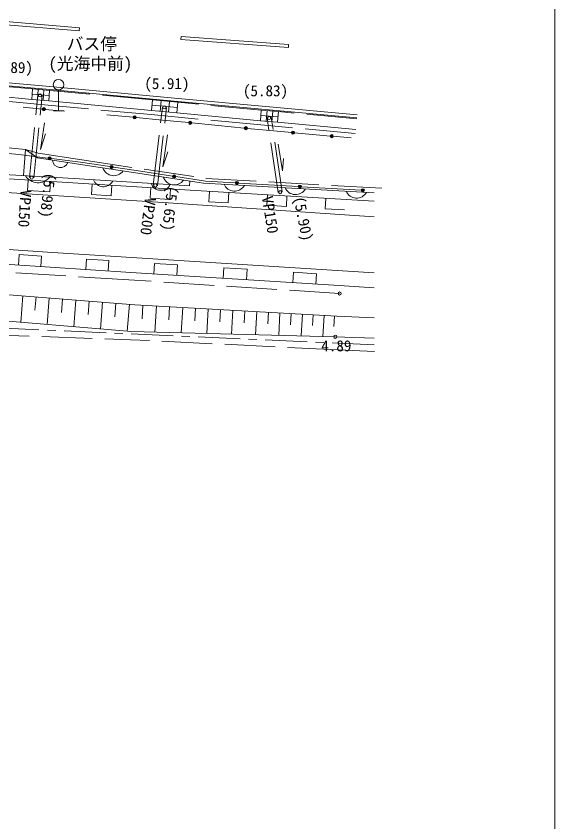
# Model space of a CAD drawing. Units: millimetres, scale not verified. Extents: x -85698 to 78302, y -59329 to 53471.
# Drawn here: x 52604 to 78302, y -16834 to 21588 of the extents above; entities that cross this region are included whole.
import ezdxf
from ezdxf.enums import TextEntityAlignment as Align

# ---------------------------------------------------------------- set-up
doc = ezdxf.new("R2010")
doc.units = ezdxf.units.MM
doc.header["$LTSCALE"] = 400
doc.linetypes.add('CHAIN1', pattern=[8, 5, -1, 1, -1])
doc.linetypes.add('DASHED', pattern=[7.5, 6, -1.5])
for name, color, linetype, lineweight in [('0-0_芯', 7, 'Continuous', 9), ('1-0_一 般', 7, 'Continuous', 9), ('1-2_躯体', 7, 'CHAIN1', 9), ('1-8_0', 8, 'Continuous', 13)]:
    doc.layers.add(name, color=color, linetype=linetype, lineweight=lineweight)
doc.styles.add('ＭＳ ゴシック', font='')
doc.styles.get('ＭＳ ゴシック').set_extended_font_data('MS Gothic')

msp = doc.modelspace()

# ---------------------------------------------------------------- linework, layer by layer
at = {"layer": '0-0_芯'}
msp.add_line((78301.7, -59328.8), (78301.7, 53471.2), dxfattribs=at)
at = {"layer": '1-0_一 般'}
for p, q in [((50520.6, 21313.5), (55615, 20884.2)), ((55627.6, 21033.7), (50533.2, 21462.9)), ((55627.6, 21033.7), (55615, 20884.2)), ((60479.6, 20624.3), (60468.2, 20474.8)), ((60468.2, 20474.8), (65588.7, 20085)), ((65600.1, 20234.5), (60479.6, 20624.3)), ((65600.1, 20234.5), (65588.7, 20085)), ((53618.4, 17589.4), (53659.5, 18093.4)), ((53888.5, 17567.4), (53929.6, 18071.3)), ((54631.1, 17069), (54627.3, 18069)), ((50090.8, 17927.5), (53348.3, 17611.5)), ((53368.9, 17863.4), (54179.1, 17797.3)), ((54158.6, 17545.4), (59067.4, 17085.7)), ((59091.1, 17338.5), (60300.2, 17225.1)), ((59470.4, 17047.9), (59517.8, 17553.4)), ((59873.5, 17010.1), (59920.9, 17515.6)), ((53868.6, 17153.6), (52933.6, 17241)), ((53980.8, 17143.2), (54915.8, 17055.8)), ((54381.1, 17068), (54881.1, 17070)), ((60276.5, 16972.3), (64254, 16602.7)), ((64526.6, 16577.9), (64572.4, 17082.5)), ((64799.3, 16553.2), (64845.1, 17057.7)), ((58186.1, 16765.5), (56935.8, 16886.8)), ((58336.1, 16751), (59586.4, 16629.7)), ((60836.7, 16508.5), (59586.4, 16629.7)), ((65094.8, 16780.7), (64276.9, 16854.9)), ((65071.9, 16528.4), (68811, 16188.1)), ((60986.7, 16493.9), (62237, 16372.6)), ((63487.3, 16251.4), (62237, 16372.6)), ((63637.3, 16236.8), (64887.6, 16115.6)), ((53051.7, 15232.4), (47156.2, 15761.7)), ((65758, 16035.7), (64887.6, 16115.6)), ((65862.5, 16026.1), (66733, 15946.2)), ((67603.4, 15866.3), (66733, 15946.2)), ((67707.9, 15856.7), (68578.3, 15776.9)), ((51334.5, 15119.5), (52737.4, 14982.9)), ((53051.7, 15232.4), (52960.7, 13984.1)), ((54121.9, 14813.3), (52737.4, 14982.9)), ((54288, 14792.9), (55672.5, 14623.3)), ((57078, 14410.2), (55672.5, 14623.3)), ((48376.1, 14256.8), (55380, 13840.2)), ((57246.6, 14384.6), (58652.1, 14171.5)), ((55380, 13840.2), (60872.4, 13495.9)), ((60057.6, 13958.4), (58652.1, 14171.5)), ((60226.3, 13932.8), (61631.8, 13719.6)), ((55302.7, 13639.5), (60900.7, 13292.9)), ((55302.7, 13639.5), (60900.7, 13292.9)), ((60872.4, 13495.9), (60896.1, 13726)), ((69679.2, 13163.8), (61549.2, 13627.3)), ((61549.2, 13627.3), (69679.2, 13163.8)), ((63048.4, 13637.6), (61631.8, 13719.6)), ((63218.4, 13627.7), (64635, 13545.6)), ((66051.7, 13463.6), (64635, 13545.6)), ((66221.7, 13453.7), (67638.3, 13371.6)), ((60900.7, 13292.9), (69679.2, 12758.7)), ((60900.7, 13292.9), (69679.2, 12758.7)), ((69055, 13289.6), (67638.3, 13371.6)), ((69679.2, 12020.6), (59854.2, 12686.3)), ((54333.9, 10322.8), (69679.2, 9343.2)), ((68006.4, 8738), (69679.2, 8629.6)), ((69679.2, 8629.6), (68006.4, 8738)), ((52923.7, 8246), (52824.8, 6984.7)), ((53554.4, 8196.6), (53504.9, 7565.9)), ((54185, 8147.1), (54085.6, 6879.2)), ((54819, 8097.4), (54769.3, 7463.4)), ((55452.9, 8047.6), (55353, 6773.2)), ((56090.2, 7997.7), (56040.2, 7360.4)), ((56727.4, 7947.7), (56626.9, 6666.5)), ((57368, 7897.4), (57317.7, 7256.9)), ((58008.6, 7847.2), (57907.5, 6559.4)), ((58653, 7805.2), (58616.6, 7160.4)), ((59297.9, 7768.8), (59227, 6514.4)), ((59925.1, 7733.3), (59889.6, 7106.1)), ((60552.3, 7697.9), (60483.6, 6482.9)), ((61159.7, 7663.5), (61125.4, 7056)), ((61767.2, 7629.2), (61700.7, 6452.4)), ((62355.6, 7595.9), (62322.3, 7007.5)), ((62944, 7562.6), (62879.5, 6422.8)), ((63513.9, 7530.4), (63481.6, 6960.5)), ((64083.8, 7498.2), (64021.3, 6394.2)), ((64635.7, 7467), (64604.5, 6915)), ((65187.7, 7435.8), (65127.3, 6366.5)), ((65722.4, 7405.6), (65692.2, 6870.9)), ((66257, 7375.3), (66198.5, 6339.6)), ((66774.9, 7346), (66745.6, 6828.2)), ((67292.7, 7316.8), (67236, 6313.6)), ((67794.3, 7288.4), (67766, 6786.8)), ((67897, 7282.6), (69679.2, 7203.2)), ((67828.4, 6298.7), (58109.6, 6542.5)), ((69679.2, 6232.6), (67828.4, 6298.7))]:
    msp.add_line(p, q, dxfattribs=at)
at = {"layer": '1-0_一 般', "linetype": 'DASHED'}
for p, q in [((53389.4, 18115.4), (50126.3, 18422.3)), ((53244.8, 13897.4), (53645.2, 17818.9)), ((53443.8, 13877.1), (53844.2, 17798.6)), ((59114.8, 17591.2), (54208.7, 18048.6)), ((64289, 17108.2), (60319.1, 17478.3)), ((59148.5, 13526.1), (59578.6, 17248.5)), ((59347.2, 13503.1), (59777.3, 17225.5)), ((68854.1, 16689.6), (65117.7, 17033)), ((65099.8, 13178.2), (64574.6, 16717.3)), ((65297.7, 13207.6), (64772.4, 16746.7)), ((50834.4, 6406.5), (58057.1, 6158.3)), ((67949, 5677), (58057.1, 6158.3)), ((69694.7, 5593.6), (67949, 5677))]:
    msp.add_line(p, q, dxfattribs=at)
at = {"layer": '1-0_一 般'}
for points in [[(68868, 16886.2), (60326.3, 17664.6), (54218.6, 18240.2), (48961.7, 18695.5), (38973.4, 19477.7), (34885.9, 19776.7), (27381.6, 20312.6), (22764.9, 20639.3), (16573.5, 21089.1), (11801.8, 21447.8), (5638.4, 21956.6), (3682.2, 22115.4), (-2312.5, 22700.2), (-6102.4, 23090), (-10231.4, 23530.8), (-14405.7, 23993.5), (-18920.3, 24497), (-22275.1, 24908.4), (-28476.8, 25747.2), (-34444.9, 26550.9), (-37464.1, 26950.6), (-42516.5, 27649.9), (-50186.3, 28704.7), (-60096.1, 30072.5)], [(-60116.6, 29924), (-50206.8, 28556.1), (-42537, 27501.3), (-37484.3, 26802), (-34464.8, 26402.2), (-28496.8, 25598.6), (-22294.2, 24759.6), (-18937.8, 24348), (-14422.3, 23844.4), (-10247.6, 23381.7), (-6118.1, 22940.8), (-2327.5, 22550.9), (3668.9, 21966), (5626.1, 21807.1), (11790, 21298.3), (16562.5, 20939.5), (22754.2, 20489.7), (27370.9, 20163), (34875.1, 19627.1), (38962.1, 19328.1), (48949.4, 18546), (54205.1, 18090.8), (60312.4, 17515.2), (68854.4, 16736.8)], [(53951.1, 16505.6), (53769.2, 15229.3), (54012.2, 15974.6)], [(59823.6, 15920.8), (59609.9, 14401.8), (59843.8, 15122.1)], [(25491.2, 15538.1), (42538.1, 14426.7), (55302.7, 13639.5)], [(65096.3, 15475.6), (65304.3, 14211), (65364.9, 14791.9)], [(53662.6, 15056.9), (53051.7, 15232.4), (53628, 14833.3)], [(25687.9, 14877), (42650, 13786.8), (59854.2, 12686.3)], [(61549.2, 13627.3), (55787.3, 14497.5), (53628, 14833.3)], [(53628, 14833.3), (55787.3, 14497.5), (61549.2, 13627.3)], [(53175.2, 13770.7), (53144.5, 13271.6), (54208.2, 13206), (54239, 13705.1)], [(56235.7, 13581.7), (56204.8, 13082.7), (57137.8, 13024.9), (57168.7, 13524)], [(59034.7, 13408.5), (59003.8, 12909.4), (59936.8, 12851.6), (59967.7, 13350.7)], [(61825.3, 13236.7), (61794.9, 12737.6), (62719.4, 12681.3), (62749.8, 13180.4)], [(64598.8, 13067.9), (64568.4, 12568.8), (65492.9, 12512.6), (65523.3, 13011.6)], [(67372.3, 12899.1), (67342, 12400), (68266.5, 12343.8)], [(54333.9, 10322.8), (42575.5, 11117.3), (23688.7, 12366.3)], [(48438.3, 9992.3), (58068.8, 9368.9), (68006.4, 8738)], [(68006.4, 8738), (58068.8, 9368.9), (48438.3, 9992.3)], [(53788.6, 9645.9), (53820.9, 10144.9), (52750.8, 10214.2), (52718.5, 9715.2)], [(56998.8, 9438.1), (57031.1, 9937.1), (55961, 10006.4), (55928.7, 9507.4)], [(60277.2, 9228.7), (60308.9, 9727.7), (59204.7, 9797.8), (59173, 9298.8)], [(63589.7, 9018.4), (63621.4, 9517.4), (62517.2, 9587.5), (62485.5, 9088.5)], [(66902.2, 8808.1), (66933.9, 9307.1), (65829.7, 9377.2), (65798, 8878.2)], [(48234.5, 8613.9), (58260.2, 7827.4), (67897, 7282.6)], [(36792.7, 8304.5), (45360.5, 7570.9), (50516, 7177.9), (58109.6, 6542.5)]]:
    msp.add_lwpolyline(points, dxfattribs=at)
at = {"layer": '1-0_一 般', "linetype": 'DASHED'}
for points in [[(68774.4, 15985.3), (64282, 16402), (59041.9, 16892.8), (54128.3, 17342.5), (48938.9, 17811.7), (43293, 18284.2), (39077.1, 18589.5), (33697.8, 18928.8)], [(53662.6, 15056.9), (55743.1, 14729.6), (61656.2, 13848), (70459, 13356.7)], [(68033.4, 8362), (57977.8, 9013.6), (48419.7, 9613.8)]]:
    msp.add_lwpolyline(points, dxfattribs=at)
at = {"layer": '1-0_一 般'}
for points in [[(53348.3, 17611.5), (54158.6, 17545.4), (54199.7, 18049.3), (53389.4, 18115.4)], [(59067.4, 17085.7), (60276.5, 16972.3), (60323.9, 17477.8), (59114.8, 17591.2)], [(65071.9, 16528.4), (64254, 16602.7), (64299.8, 17107.2), (65117.7, 17033)]]:
    msp.add_lwpolyline(points, close=True, dxfattribs=at)
for centre, radius in [((54626.4, 18319), 250), ((53924.7, 17148.4), 75), ((53924.7, 17148.4), 49.5), ((53924.7, 17148.4), 24.5), ((58261.1, 16758.2), 75), ((58261.1, 16758.2), 49.5), ((58261.1, 16758.2), 24.5), ((60911.7, 16501.2), 75), ((60911.7, 16501.2), 49.5), ((60911.7, 16501.2), 24.5), ((63562.3, 16244.1), 75), ((63562.3, 16244.1), 49.5), ((63562.3, 16244.1), 24.5), ((65810.3, 16030.9), 75), ((65810.3, 16030.9), 49.5), ((65810.3, 16030.9), 24.5), ((67655.6, 15861.5), 75), ((67655.6, 15861.5), 49.5), ((67655.6, 15861.5), 24.5), ((54205, 14803.1), 75), ((54205, 14803.1), 49.5), ((54205, 14803.1), 24.5), ((57162.3, 14397.4), 75), ((57162.3, 14397.4), 49.5), ((57162.3, 14397.4), 24.5), ((60142, 13945.6), 75), ((60142, 13945.6), 49.5), ((60142, 13945.6), 24.5), ((63133.4, 13632.6), 75), ((63133.4, 13632.6), 49.5), ((63133.4, 13632.6), 24.5), ((66136.7, 13458.6), 75), ((66136.7, 13458.6), 49.5), ((66136.7, 13458.6), 24.5), ((69140, 13284.6), 75), ((69140, 13284.6), 49.5), ((69140, 13284.6), 24.5)]:
    msp.add_circle(centre, radius, dxfattribs=at)
for centre, radius, start, end in [((54718.6, 14735.6), 371.1, 182.20641, 340.11513), ((57264.1, 14520.2), 543, 197.99729, 324.82736), ((53653.9, 14363.3), 719.8, 212.27178, 320.92012), ((60145, 14085.1), 543, 197.99729, 324.82736), ((56765.6, 13954.2), 500.5, 200.03102, 332.79558), ((59511.9, 13782.1), 500.5, 200.03102, 332.79558), ((63019.2, 13787.8), 543.9, 203.38002, 330.09376), ((65931.4, 13621.8), 543.9, 203.38002, 330.09376), ((68843.5, 13455.7), 543.9, 203.38027, 330.09351)]:
    msp.add_arc(centre, radius, start, end, dxfattribs=at)
at = {"layer": '1-2_躯体'}
msp.add_line((69679.2, 5918.9), (50542.8, 6778.7), dxfattribs=at)
at = {"layer": '1-8_0'}
for centre in [(53744.7, 17808.8), (59678, 17237), (64673.5, 16732), (53344.3, 13887.2), (59247.9, 13514.6), (65198.7, 13192.9), (68033.4, 8362), (67828.4, 6298.7)]:
    msp.add_circle(centre, 75, dxfattribs=at)

# ---------------------------------------------------------------- texts
at = {"layer": '1-0_一 般', "style": 'ＭＳ ゴシック'}
for s, p in [('バス停', (55018.3, 19798.8)), ('(光海中前)', (54144.5, 18859.4))]:
    msp.add_text(s, height=586.5, dxfattribs=at).set_placement(p, align=Align.BOTTOM_LEFT)
for s, rotation, p in [('VP150', 266.599, (52653.8, 13335.6)), ('VP200', 262.777, (58597.2, 12986.2)), ('VP150', 278.936, (64168.8, 12938.2))]:
    msp.add_text(s, height=527.9, rotation=rotation, dxfattribs=at).set_placement(p, align=Align.BOTTOM_LEFT)
at = {"layer": '1-8_0', "color": 7, "style": 'ＭＳ ゴシック'}
for s, p in [('(5.89)', (51255.2, 18716.1)), ('(5.91)', (58719.5, 17950.7)), ('(5.83)', (63422.1, 17607.2)), ('4.89', (67160.7, 5444.8))]:
    msp.add_text(s, height=527.9, dxfattribs=at).set_placement(p, align=Align.BOTTOM_LEFT)
for s, rotation, p in [('(5.98)', 263.871, (53813.2, 14155.7)), ('(5.65)', 263.223, (59656.8, 13531.9)), ('(5.90)', 280.994, (65679.7, 12901.7))]:
    msp.add_text(s, height=527.9, rotation=rotation, dxfattribs=at).set_placement(p, align=Align.BOTTOM_LEFT)

doc.saveas('drawing.dxf')
